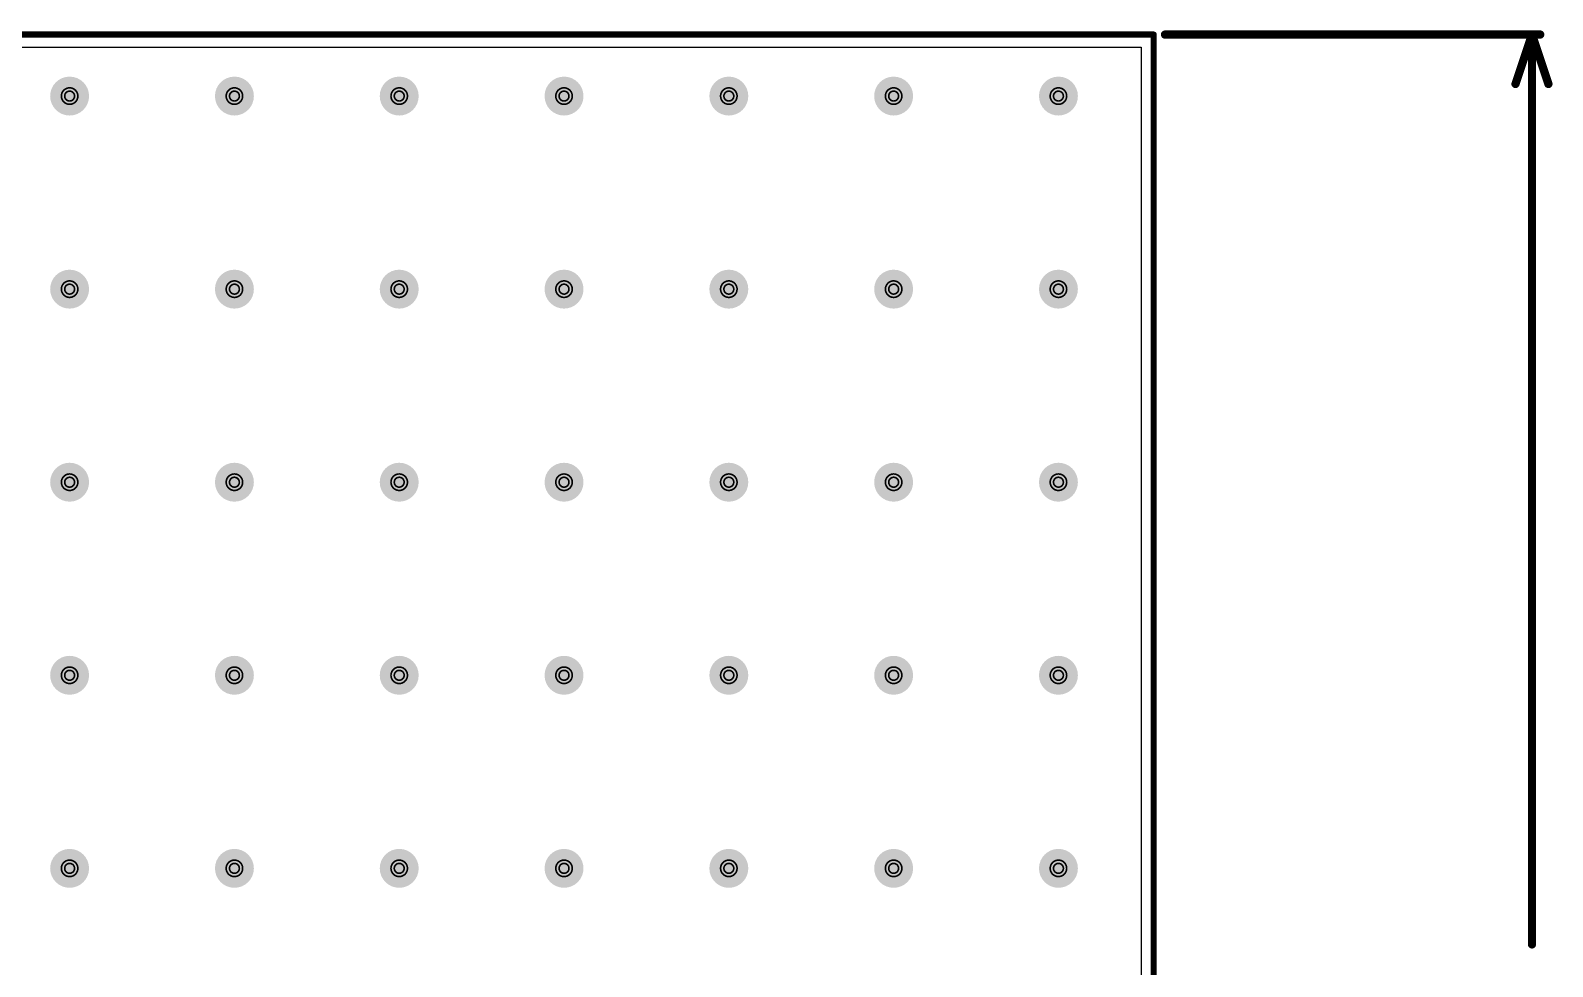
# Model space of a CAD drawing. Header units: inches. Extents: x 0 to 276, y 0 to 124.
# Drawn here: x 75.13 to 122.05, y 36.01 to 64.88 of the extents above; entities that cross this region are included whole.
import ezdxf

# ---------------------------------------------------------------- set-up
doc = ezdxf.new("R2010")
doc.units = ezdxf.units.IN
for name, color, linetype in [('Board Outline', 216, 'Continuous'), ('Bottom Layer', 5, 'Continuous'), ('Dimension', 6, 'Continuous'), ('Drill Drawing', 1, 'Continuous'), ('Top Layer', 1, 'Continuous'), ('Via Holes', 16, 'Continuous')]:
    doc.layers.add(name, color=color, linetype=linetype)

msp = doc.modelspace()

# ---------------------------------------------------------------- hatches: boundary and pattern name
at = {"layer": 'Bottom Layer'}
h = msp.add_hatch(color=5, dxfattribs=at)
edge = h.paths.add_edge_path()
edge.add_arc((76.336, 62.853), 0.6, 0, 360)
h = msp.add_hatch(color=5, dxfattribs=at)
edge = h.paths.add_edge_path()
edge.add_arc((81.416, 62.853), 0.6, 0, 360)
h = msp.add_hatch(color=5, dxfattribs=at)
edge = h.paths.add_edge_path()
edge.add_arc((86.496, 62.853), 0.6, 0, 360)
h = msp.add_hatch(color=5, dxfattribs=at)
edge = h.paths.add_edge_path()
edge.add_arc((91.576, 62.853), 0.6, 0, 360)
h = msp.add_hatch(color=5, dxfattribs=at)
edge = h.paths.add_edge_path()
edge.add_arc((96.656, 62.853), 0.6, 0, 360)
h = msp.add_hatch(color=5, dxfattribs=at)
edge = h.paths.add_edge_path()
edge.add_arc((101.736, 62.853), 0.6, 0, 360)
h = msp.add_hatch(color=5, dxfattribs=at)
edge = h.paths.add_edge_path()
edge.add_arc((106.816, 62.853), 0.6, 0, 360)
h = msp.add_hatch(color=5, dxfattribs=at)
edge = h.paths.add_edge_path()
edge.add_arc((76.336, 56.9), 0.6, 0, 360)
h = msp.add_hatch(color=5, dxfattribs=at)
edge = h.paths.add_edge_path()
edge.add_arc((81.416, 56.9), 0.6, 0, 360)
h = msp.add_hatch(color=5, dxfattribs=at)
edge = h.paths.add_edge_path()
edge.add_arc((86.496, 56.9), 0.6, 0, 360)
h = msp.add_hatch(color=5, dxfattribs=at)
edge = h.paths.add_edge_path()
edge.add_arc((91.576, 56.9), 0.6, 0, 360)
h = msp.add_hatch(color=5, dxfattribs=at)
edge = h.paths.add_edge_path()
edge.add_arc((96.656, 56.9), 0.6, 0, 360)
h = msp.add_hatch(color=5, dxfattribs=at)
edge = h.paths.add_edge_path()
edge.add_arc((101.736, 56.9), 0.6, 0, 360)
h = msp.add_hatch(color=5, dxfattribs=at)
edge = h.paths.add_edge_path()
edge.add_arc((106.816, 56.9), 0.6, 0, 360)
h = msp.add_hatch(color=5, dxfattribs=at)
edge = h.paths.add_edge_path()
edge.add_arc((76.336, 50.947), 0.6, 0, 360)
h = msp.add_hatch(color=5, dxfattribs=at)
edge = h.paths.add_edge_path()
edge.add_arc((81.416, 50.947), 0.6, 0, 360)
h = msp.add_hatch(color=5, dxfattribs=at)
edge = h.paths.add_edge_path()
edge.add_arc((86.496, 50.947), 0.6, 0, 360)
h = msp.add_hatch(color=5, dxfattribs=at)
edge = h.paths.add_edge_path()
edge.add_arc((91.576, 50.947), 0.6, 0, 360)
h = msp.add_hatch(color=5, dxfattribs=at)
edge = h.paths.add_edge_path()
edge.add_arc((96.656, 50.947), 0.6, 0, 360)
h = msp.add_hatch(color=5, dxfattribs=at)
edge = h.paths.add_edge_path()
edge.add_arc((101.736, 50.947), 0.6, 0, 360)
h = msp.add_hatch(color=5, dxfattribs=at)
edge = h.paths.add_edge_path()
edge.add_arc((106.816, 50.947), 0.6, 0, 360)
h = msp.add_hatch(color=5, dxfattribs=at)
edge = h.paths.add_edge_path()
edge.add_arc((76.336, 44.994), 0.6, 0, 360)
h = msp.add_hatch(color=5, dxfattribs=at)
edge = h.paths.add_edge_path()
edge.add_arc((81.416, 44.994), 0.6, 0, 360)
h = msp.add_hatch(color=5, dxfattribs=at)
edge = h.paths.add_edge_path()
edge.add_arc((86.496, 44.994), 0.6, 0, 360)
h = msp.add_hatch(color=5, dxfattribs=at)
edge = h.paths.add_edge_path()
edge.add_arc((91.576, 44.994), 0.6, 0, 360)
h = msp.add_hatch(color=5, dxfattribs=at)
edge = h.paths.add_edge_path()
edge.add_arc((96.656, 44.994), 0.6, 0, 360)
h = msp.add_hatch(color=5, dxfattribs=at)
edge = h.paths.add_edge_path()
edge.add_arc((101.736, 44.994), 0.6, 0, 360)
h = msp.add_hatch(color=5, dxfattribs=at)
edge = h.paths.add_edge_path()
edge.add_arc((106.816, 44.994), 0.6, 0, 360)
h = msp.add_hatch(color=5, dxfattribs=at)
edge = h.paths.add_edge_path()
edge.add_arc((76.336, 39.041), 0.6, 0, 360)
h = msp.add_hatch(color=5, dxfattribs=at)
edge = h.paths.add_edge_path()
edge.add_arc((81.416, 39.041), 0.6, 0, 360)
h = msp.add_hatch(color=5, dxfattribs=at)
edge = h.paths.add_edge_path()
edge.add_arc((86.496, 39.041), 0.6, 0, 360)
h = msp.add_hatch(color=5, dxfattribs=at)
edge = h.paths.add_edge_path()
edge.add_arc((91.576, 39.041), 0.6, 0, 360)
h = msp.add_hatch(color=5, dxfattribs=at)
edge = h.paths.add_edge_path()
edge.add_arc((96.656, 39.041), 0.6, 0, 360)
h = msp.add_hatch(color=5, dxfattribs=at)
edge = h.paths.add_edge_path()
edge.add_arc((101.736, 39.041), 0.6, 0, 360)
h = msp.add_hatch(color=5, dxfattribs=at)
edge = h.paths.add_edge_path()
edge.add_arc((106.816, 39.041), 0.6, 0, 360)
at = {"layer": 'Top Layer'}
h = msp.add_hatch(color=1, dxfattribs=at)
edge = h.paths.add_edge_path()
edge.add_arc((76.336, 62.853), 0.6, 0, 360)
h = msp.add_hatch(color=1, dxfattribs=at)
edge = h.paths.add_edge_path()
edge.add_arc((81.416, 62.853), 0.6, 0, 360)
h = msp.add_hatch(color=1, dxfattribs=at)
edge = h.paths.add_edge_path()
edge.add_arc((86.496, 62.853), 0.6, 0, 360)
h = msp.add_hatch(color=1, dxfattribs=at)
edge = h.paths.add_edge_path()
edge.add_arc((91.576, 62.853), 0.6, 0, 360)
h = msp.add_hatch(color=1, dxfattribs=at)
edge = h.paths.add_edge_path()
edge.add_arc((96.656, 62.853), 0.6, 0, 360)
h = msp.add_hatch(color=1, dxfattribs=at)
edge = h.paths.add_edge_path()
edge.add_arc((101.736, 62.853), 0.6, 0, 360)
h = msp.add_hatch(color=1, dxfattribs=at)
edge = h.paths.add_edge_path()
edge.add_arc((106.816, 62.853), 0.6, 0, 360)
h = msp.add_hatch(color=1, dxfattribs=at)
edge = h.paths.add_edge_path()
edge.add_arc((76.336, 56.9), 0.6, 0, 360)
h = msp.add_hatch(color=1, dxfattribs=at)
edge = h.paths.add_edge_path()
edge.add_arc((81.416, 56.9), 0.6, 0, 360)
h = msp.add_hatch(color=1, dxfattribs=at)
edge = h.paths.add_edge_path()
edge.add_arc((86.496, 56.9), 0.6, 0, 360)
h = msp.add_hatch(color=1, dxfattribs=at)
edge = h.paths.add_edge_path()
edge.add_arc((91.576, 56.9), 0.6, 0, 360)
h = msp.add_hatch(color=1, dxfattribs=at)
edge = h.paths.add_edge_path()
edge.add_arc((96.656, 56.9), 0.6, 0, 360)
h = msp.add_hatch(color=1, dxfattribs=at)
edge = h.paths.add_edge_path()
edge.add_arc((101.736, 56.9), 0.6, 0, 360)
h = msp.add_hatch(color=1, dxfattribs=at)
edge = h.paths.add_edge_path()
edge.add_arc((106.816, 56.9), 0.6, 0, 360)
h = msp.add_hatch(color=1, dxfattribs=at)
edge = h.paths.add_edge_path()
edge.add_arc((76.336, 50.947), 0.6, 0, 360)
h = msp.add_hatch(color=1, dxfattribs=at)
edge = h.paths.add_edge_path()
edge.add_arc((81.416, 50.947), 0.6, 0, 360)
h = msp.add_hatch(color=1, dxfattribs=at)
edge = h.paths.add_edge_path()
edge.add_arc((86.496, 50.947), 0.6, 0, 360)
h = msp.add_hatch(color=1, dxfattribs=at)
edge = h.paths.add_edge_path()
edge.add_arc((91.576, 50.947), 0.6, 0, 360)
h = msp.add_hatch(color=1, dxfattribs=at)
edge = h.paths.add_edge_path()
edge.add_arc((96.656, 50.947), 0.6, 0, 360)
h = msp.add_hatch(color=1, dxfattribs=at)
edge = h.paths.add_edge_path()
edge.add_arc((101.736, 50.947), 0.6, 0, 360)
h = msp.add_hatch(color=1, dxfattribs=at)
edge = h.paths.add_edge_path()
edge.add_arc((106.816, 50.947), 0.6, 0, 360)
h = msp.add_hatch(color=1, dxfattribs=at)
edge = h.paths.add_edge_path()
edge.add_arc((76.336, 44.994), 0.6, 0, 360)
h = msp.add_hatch(color=1, dxfattribs=at)
edge = h.paths.add_edge_path()
edge.add_arc((81.416, 44.994), 0.6, 0, 360)
h = msp.add_hatch(color=1, dxfattribs=at)
edge = h.paths.add_edge_path()
edge.add_arc((86.496, 44.994), 0.6, 0, 360)
h = msp.add_hatch(color=1, dxfattribs=at)
edge = h.paths.add_edge_path()
edge.add_arc((91.576, 44.994), 0.6, 0, 360)
h = msp.add_hatch(color=1, dxfattribs=at)
edge = h.paths.add_edge_path()
edge.add_arc((96.656, 44.994), 0.6, 0, 360)
h = msp.add_hatch(color=1, dxfattribs=at)
edge = h.paths.add_edge_path()
edge.add_arc((101.736, 44.994), 0.6, 0, 360)
h = msp.add_hatch(color=1, dxfattribs=at)
edge = h.paths.add_edge_path()
edge.add_arc((106.816, 44.994), 0.6, 0, 360)
h = msp.add_hatch(color=1, dxfattribs=at)
edge = h.paths.add_edge_path()
edge.add_arc((76.336, 39.041), 0.6, 0, 360)
h = msp.add_hatch(color=1, dxfattribs=at)
edge = h.paths.add_edge_path()
edge.add_arc((81.416, 39.041), 0.6, 0, 360)
h = msp.add_hatch(color=1, dxfattribs=at)
edge = h.paths.add_edge_path()
edge.add_arc((86.496, 39.041), 0.6, 0, 360)
h = msp.add_hatch(color=1, dxfattribs=at)
edge = h.paths.add_edge_path()
edge.add_arc((91.576, 39.041), 0.6, 0, 360)
h = msp.add_hatch(color=1, dxfattribs=at)
edge = h.paths.add_edge_path()
edge.add_arc((96.656, 39.041), 0.6, 0, 360)
h = msp.add_hatch(color=1, dxfattribs=at)
edge = h.paths.add_edge_path()
edge.add_arc((101.736, 39.041), 0.6, 0, 360)
h = msp.add_hatch(color=1, dxfattribs=at)
edge = h.paths.add_edge_path()
edge.add_arc((106.816, 39.041), 0.6, 0, 360)
at = {"layer": 'Via Holes'}
h = msp.add_hatch(color=7, dxfattribs=at)
edge = h.paths.add_edge_path()
edge.add_arc((76.336, 62.853), 0.3, 0, 360)
h = msp.add_hatch(color=7, dxfattribs=at)
edge = h.paths.add_edge_path()
edge.add_arc((81.416, 62.853), 0.3, 0, 360)
h = msp.add_hatch(color=7, dxfattribs=at)
edge = h.paths.add_edge_path()
edge.add_arc((86.496, 62.853), 0.3, 0, 360)
h = msp.add_hatch(color=7, dxfattribs=at)
edge = h.paths.add_edge_path()
edge.add_arc((91.576, 62.853), 0.3, 0, 360)
h = msp.add_hatch(color=7, dxfattribs=at)
edge = h.paths.add_edge_path()
edge.add_arc((96.656, 62.853), 0.3, 0, 360)
h = msp.add_hatch(color=7, dxfattribs=at)
edge = h.paths.add_edge_path()
edge.add_arc((101.736, 62.853), 0.3, 0, 360)
h = msp.add_hatch(color=7, dxfattribs=at)
edge = h.paths.add_edge_path()
edge.add_arc((106.816, 62.853), 0.3, 0, 360)
h = msp.add_hatch(color=7, dxfattribs=at)
edge = h.paths.add_edge_path()
edge.add_arc((76.336, 56.9), 0.3, 0, 360)
h = msp.add_hatch(color=7, dxfattribs=at)
edge = h.paths.add_edge_path()
edge.add_arc((81.416, 56.9), 0.3, 0, 360)
h = msp.add_hatch(color=7, dxfattribs=at)
edge = h.paths.add_edge_path()
edge.add_arc((86.496, 56.9), 0.3, 0, 360)
h = msp.add_hatch(color=7, dxfattribs=at)
edge = h.paths.add_edge_path()
edge.add_arc((91.576, 56.9), 0.3, 0, 360)
h = msp.add_hatch(color=7, dxfattribs=at)
edge = h.paths.add_edge_path()
edge.add_arc((96.656, 56.9), 0.3, 0, 360)
h = msp.add_hatch(color=7, dxfattribs=at)
edge = h.paths.add_edge_path()
edge.add_arc((101.736, 56.9), 0.3, 0, 360)
h = msp.add_hatch(color=7, dxfattribs=at)
edge = h.paths.add_edge_path()
edge.add_arc((106.816, 56.9), 0.3, 0, 360)
h = msp.add_hatch(color=7, dxfattribs=at)
edge = h.paths.add_edge_path()
edge.add_arc((76.336, 50.947), 0.3, 0, 360)
h = msp.add_hatch(color=7, dxfattribs=at)
edge = h.paths.add_edge_path()
edge.add_arc((81.416, 50.947), 0.3, 0, 360)
h = msp.add_hatch(color=7, dxfattribs=at)
edge = h.paths.add_edge_path()
edge.add_arc((86.496, 50.947), 0.3, 0, 360)
h = msp.add_hatch(color=7, dxfattribs=at)
edge = h.paths.add_edge_path()
edge.add_arc((91.576, 50.947), 0.3, 0, 360)
h = msp.add_hatch(color=7, dxfattribs=at)
edge = h.paths.add_edge_path()
edge.add_arc((96.656, 50.947), 0.3, 0, 360)
h = msp.add_hatch(color=7, dxfattribs=at)
edge = h.paths.add_edge_path()
edge.add_arc((101.736, 50.947), 0.3, 0, 360)
h = msp.add_hatch(color=7, dxfattribs=at)
edge = h.paths.add_edge_path()
edge.add_arc((106.816, 50.947), 0.3, 0, 360)
h = msp.add_hatch(color=7, dxfattribs=at)
edge = h.paths.add_edge_path()
edge.add_arc((76.336, 44.994), 0.3, 0, 360)
h = msp.add_hatch(color=7, dxfattribs=at)
edge = h.paths.add_edge_path()
edge.add_arc((81.416, 44.994), 0.3, 0, 360)
h = msp.add_hatch(color=7, dxfattribs=at)
edge = h.paths.add_edge_path()
edge.add_arc((86.496, 44.994), 0.3, 0, 360)
h = msp.add_hatch(color=7, dxfattribs=at)
edge = h.paths.add_edge_path()
edge.add_arc((91.576, 44.994), 0.3, 0, 360)
h = msp.add_hatch(color=7, dxfattribs=at)
edge = h.paths.add_edge_path()
edge.add_arc((96.656, 44.994), 0.3, 0, 360)
h = msp.add_hatch(color=7, dxfattribs=at)
edge = h.paths.add_edge_path()
edge.add_arc((101.736, 44.994), 0.3, 0, 360)
h = msp.add_hatch(color=7, dxfattribs=at)
edge = h.paths.add_edge_path()
edge.add_arc((106.816, 44.994), 0.3, 0, 360)
h = msp.add_hatch(color=7, dxfattribs=at)
edge = h.paths.add_edge_path()
edge.add_arc((76.336, 39.041), 0.3, 0, 360)
h = msp.add_hatch(color=7, dxfattribs=at)
edge = h.paths.add_edge_path()
edge.add_arc((81.416, 39.041), 0.3, 0, 360)
h = msp.add_hatch(color=7, dxfattribs=at)
edge = h.paths.add_edge_path()
edge.add_arc((86.496, 39.041), 0.3, 0, 360)
h = msp.add_hatch(color=7, dxfattribs=at)
edge = h.paths.add_edge_path()
edge.add_arc((91.576, 39.041), 0.3, 0, 360)
h = msp.add_hatch(color=7, dxfattribs=at)
edge = h.paths.add_edge_path()
edge.add_arc((96.656, 39.041), 0.3, 0, 360)
h = msp.add_hatch(color=7, dxfattribs=at)
edge = h.paths.add_edge_path()
edge.add_arc((101.736, 39.041), 0.3, 0, 360)
h = msp.add_hatch(color=7, dxfattribs=at)
edge = h.paths.add_edge_path()
edge.add_arc((106.816, 39.041), 0.3, 0, 360)

# ---------------------------------------------------------------- linework, layer by layer
at = {"layer": 'Board Outline'}
for points in [[(0.25, 64.75, 0.191, 0.191, 0), (109.75, 64.75, 0.191, 0.191, 0)], [(109.75, 0.25, 0.191, 0.191, 0), (109.75, 64.75, 0.191, 0.191, 0)]]:
    msp.add_lwpolyline(points, format="xyseb", dxfattribs=at)
msp.add_lwpolyline([(109.702, 64.75, 0.0952, 0.0952, 1), (109.798, 64.75, 0.0952, 0.0952, 1)], format="xyseb", close=True, dxfattribs=at)
msp.add_lwpolyline([(109.702, 64.75, 0.0952, 0.0952, 1), (109.798, 64.75, 0.0952, 0.0952, 1)], format="xyseb", close=True, dxfattribs=at)
at = {"layer": 'Bottom Layer'}
for p, q in [((65.488, 64.362), (109.362, 64.362)), ((109.362, 64.362), (109.362, 11.994))]:
    msp.add_line(p, q, dxfattribs=at)
at = {"layer": 'Dimension'}
for points in [[(110.099, 64.75, 0.254, 0.254, 0), (121.666, 64.75, 0.254, 0.254, 0)], [(120.904, 63.226, 0.254, 0.254, 0), (121.412, 64.75, 0.254, 0.254, 0)], [(121.412, 64.75, 0.254, 0.254, 0), (121.92, 63.226, 0.254, 0.254, 0)], [(121.412, 36.694, 0.254, 0.254, 0), (121.412, 64.75, 0.254, 0.254, 0)]]:
    msp.add_lwpolyline(points, format="xyseb", dxfattribs=at)
for points in [[(110.036, 64.75, 0.127, 0.127, 1), (110.163, 64.75, 0.127, 0.127, 1)], [(121.349, 64.75, 0.127, 0.127, 1), (121.475, 64.75, 0.127, 0.127, 1)], [(121.349, 64.75, 0.127, 0.127, 1), (121.475, 64.75, 0.127, 0.127, 1)], [(121.349, 64.75, 0.127, 0.127, 1), (121.475, 64.75, 0.127, 0.127, 1)], [(121.603, 64.75, 0.127, 0.127, 1), (121.73, 64.75, 0.127, 0.127, 1)], [(120.841, 63.226, 0.127, 0.127, 1), (120.968, 63.226, 0.127, 0.127, 1)], [(121.856, 63.226, 0.127, 0.127, 1), (121.984, 63.226, 0.127, 0.127, 1)], [(121.349, 36.694, 0.127, 0.127, 1), (121.475, 36.694, 0.127, 0.127, 1)]]:
    msp.add_lwpolyline(points, format="xyseb", close=True, dxfattribs=at)
at = {"layer": 'Drill Drawing'}
for points in [[(76.59, 62.853, 0.0508, 0.0508, 1), (76.082, 62.853, 0.0508, 0.0508, 1)], [(76.069, 62.853, 0.0254, 0.0254, 1), (76.095, 62.853, 0.0254, 0.0254, 1)], [(76.488, 62.853, 0.0508, 0.0508, 1), (76.184, 62.853, 0.0508, 0.0508, 1)], [(76.171, 62.853, 0.0254, 0.0254, 1), (76.196, 62.853, 0.0254, 0.0254, 1)], [(76.476, 62.853, 0.0254, 0.0254, 1), (76.501, 62.853, 0.0254, 0.0254, 1)], [(76.577, 62.853, 0.0254, 0.0254, 1), (76.603, 62.853, 0.0254, 0.0254, 1)], [(81.67, 62.853, 0.0508, 0.0508, 1), (81.162, 62.853, 0.0508, 0.0508, 1)], [(81.149, 62.853, 0.0254, 0.0254, 1), (81.175, 62.853, 0.0254, 0.0254, 1)], [(81.568, 62.853, 0.0508, 0.0508, 1), (81.264, 62.853, 0.0508, 0.0508, 1)], [(81.251, 62.853, 0.0254, 0.0254, 1), (81.276, 62.853, 0.0254, 0.0254, 1)], [(81.556, 62.853, 0.0254, 0.0254, 1), (81.581, 62.853, 0.0254, 0.0254, 1)], [(81.657, 62.853, 0.0254, 0.0254, 1), (81.683, 62.853, 0.0254, 0.0254, 1)], [(86.75, 62.853, 0.0508, 0.0508, 1), (86.242, 62.853, 0.0508, 0.0508, 1)], [(86.229, 62.853, 0.0254, 0.0254, 1), (86.255, 62.853, 0.0254, 0.0254, 1)], [(86.648, 62.853, 0.0508, 0.0508, 1), (86.344, 62.853, 0.0508, 0.0508, 1)], [(86.331, 62.853, 0.0254, 0.0254, 1), (86.356, 62.853, 0.0254, 0.0254, 1)], [(86.636, 62.853, 0.0254, 0.0254, 1), (86.661, 62.853, 0.0254, 0.0254, 1)], [(86.737, 62.853, 0.0254, 0.0254, 1), (86.763, 62.853, 0.0254, 0.0254, 1)], [(91.83, 62.853, 0.0508, 0.0508, 1), (91.322, 62.853, 0.0508, 0.0508, 1)], [(91.309, 62.853, 0.0254, 0.0254, 1), (91.335, 62.853, 0.0254, 0.0254, 1)], [(91.728, 62.853, 0.0508, 0.0508, 1), (91.424, 62.853, 0.0508, 0.0508, 1)], [(91.411, 62.853, 0.0254, 0.0254, 1), (91.436, 62.853, 0.0254, 0.0254, 1)], [(91.716, 62.853, 0.0254, 0.0254, 1), (91.741, 62.853, 0.0254, 0.0254, 1)], [(91.817, 62.853, 0.0254, 0.0254, 1), (91.843, 62.853, 0.0254, 0.0254, 1)], [(96.91, 62.853, 0.0508, 0.0508, 1), (96.402, 62.853, 0.0508, 0.0508, 1)], [(96.389, 62.853, 0.0254, 0.0254, 1), (96.415, 62.853, 0.0254, 0.0254, 1)], [(96.808, 62.853, 0.0508, 0.0508, 1), (96.504, 62.853, 0.0508, 0.0508, 1)], [(96.491, 62.853, 0.0254, 0.0254, 1), (96.516, 62.853, 0.0254, 0.0254, 1)], [(96.796, 62.853, 0.0254, 0.0254, 1), (96.821, 62.853, 0.0254, 0.0254, 1)], [(96.897, 62.853, 0.0254, 0.0254, 1), (96.923, 62.853, 0.0254, 0.0254, 1)], [(101.99, 62.853, 0.0508, 0.0508, 1), (101.482, 62.853, 0.0508, 0.0508, 1)], [(101.469, 62.853, 0.0254, 0.0254, 1), (101.495, 62.853, 0.0254, 0.0254, 1)], [(101.888, 62.853, 0.0508, 0.0508, 1), (101.584, 62.853, 0.0508, 0.0508, 1)], [(101.571, 62.853, 0.0254, 0.0254, 1), (101.596, 62.853, 0.0254, 0.0254, 1)], [(101.876, 62.853, 0.0254, 0.0254, 1), (101.901, 62.853, 0.0254, 0.0254, 1)], [(101.977, 62.853, 0.0254, 0.0254, 1), (102.003, 62.853, 0.0254, 0.0254, 1)], [(107.07, 62.853, 0.0508, 0.0508, 1), (106.562, 62.853, 0.0508, 0.0508, 1)], [(106.549, 62.853, 0.0254, 0.0254, 1), (106.575, 62.853, 0.0254, 0.0254, 1)], [(106.968, 62.853, 0.0508, 0.0508, 1), (106.664, 62.853, 0.0508, 0.0508, 1)], [(106.651, 62.853, 0.0254, 0.0254, 1), (106.676, 62.853, 0.0254, 0.0254, 1)], [(106.956, 62.853, 0.0254, 0.0254, 1), (106.981, 62.853, 0.0254, 0.0254, 1)], [(107.057, 62.853, 0.0254, 0.0254, 1), (107.083, 62.853, 0.0254, 0.0254, 1)], [(76.59, 56.9, 0.0508, 0.0508, 1), (76.082, 56.9, 0.0508, 0.0508, 1)], [(76.069, 56.9, 0.0254, 0.0254, 1), (76.095, 56.9, 0.0254, 0.0254, 1)], [(76.488, 56.9, 0.0508, 0.0508, 1), (76.184, 56.9, 0.0508, 0.0508, 1)], [(76.171, 56.9, 0.0254, 0.0254, 1), (76.196, 56.9, 0.0254, 0.0254, 1)], [(76.476, 56.9, 0.0254, 0.0254, 1), (76.501, 56.9, 0.0254, 0.0254, 1)], [(76.577, 56.9, 0.0254, 0.0254, 1), (76.603, 56.9, 0.0254, 0.0254, 1)], [(81.67, 56.9, 0.0508, 0.0508, 1), (81.162, 56.9, 0.0508, 0.0508, 1)], [(81.149, 56.9, 0.0254, 0.0254, 1), (81.175, 56.9, 0.0254, 0.0254, 1)], [(81.568, 56.9, 0.0508, 0.0508, 1), (81.264, 56.9, 0.0508, 0.0508, 1)], [(81.251, 56.9, 0.0254, 0.0254, 1), (81.276, 56.9, 0.0254, 0.0254, 1)], [(81.556, 56.9, 0.0254, 0.0254, 1), (81.581, 56.9, 0.0254, 0.0254, 1)], [(81.657, 56.9, 0.0254, 0.0254, 1), (81.683, 56.9, 0.0254, 0.0254, 1)], [(86.75, 56.9, 0.0508, 0.0508, 1), (86.242, 56.9, 0.0508, 0.0508, 1)], [(86.229, 56.9, 0.0254, 0.0254, 1), (86.255, 56.9, 0.0254, 0.0254, 1)], [(86.648, 56.9, 0.0508, 0.0508, 1), (86.344, 56.9, 0.0508, 0.0508, 1)], [(86.331, 56.9, 0.0254, 0.0254, 1), (86.356, 56.9, 0.0254, 0.0254, 1)], [(86.636, 56.9, 0.0254, 0.0254, 1), (86.661, 56.9, 0.0254, 0.0254, 1)], [(86.737, 56.9, 0.0254, 0.0254, 1), (86.763, 56.9, 0.0254, 0.0254, 1)], [(91.83, 56.9, 0.0508, 0.0508, 1), (91.322, 56.9, 0.0508, 0.0508, 1)], [(91.309, 56.9, 0.0254, 0.0254, 1), (91.335, 56.9, 0.0254, 0.0254, 1)], [(91.728, 56.9, 0.0508, 0.0508, 1), (91.424, 56.9, 0.0508, 0.0508, 1)], [(91.411, 56.9, 0.0254, 0.0254, 1), (91.436, 56.9, 0.0254, 0.0254, 1)], [(91.716, 56.9, 0.0254, 0.0254, 1), (91.741, 56.9, 0.0254, 0.0254, 1)], [(91.817, 56.9, 0.0254, 0.0254, 1), (91.843, 56.9, 0.0254, 0.0254, 1)], [(96.91, 56.9, 0.0508, 0.0508, 1), (96.402, 56.9, 0.0508, 0.0508, 1)], [(96.389, 56.9, 0.0254, 0.0254, 1), (96.415, 56.9, 0.0254, 0.0254, 1)], [(96.808, 56.9, 0.0508, 0.0508, 1), (96.504, 56.9, 0.0508, 0.0508, 1)], [(96.491, 56.9, 0.0254, 0.0254, 1), (96.516, 56.9, 0.0254, 0.0254, 1)], [(96.796, 56.9, 0.0254, 0.0254, 1), (96.821, 56.9, 0.0254, 0.0254, 1)], [(96.897, 56.9, 0.0254, 0.0254, 1), (96.923, 56.9, 0.0254, 0.0254, 1)], [(101.99, 56.9, 0.0508, 0.0508, 1), (101.482, 56.9, 0.0508, 0.0508, 1)], [(101.469, 56.9, 0.0254, 0.0254, 1), (101.495, 56.9, 0.0254, 0.0254, 1)], [(101.888, 56.9, 0.0508, 0.0508, 1), (101.584, 56.9, 0.0508, 0.0508, 1)], [(101.571, 56.9, 0.0254, 0.0254, 1), (101.596, 56.9, 0.0254, 0.0254, 1)], [(101.876, 56.9, 0.0254, 0.0254, 1), (101.901, 56.9, 0.0254, 0.0254, 1)], [(101.977, 56.9, 0.0254, 0.0254, 1), (102.003, 56.9, 0.0254, 0.0254, 1)], [(107.07, 56.9, 0.0508, 0.0508, 1), (106.562, 56.9, 0.0508, 0.0508, 1)], [(106.549, 56.9, 0.0254, 0.0254, 1), (106.575, 56.9, 0.0254, 0.0254, 1)], [(106.968, 56.9, 0.0508, 0.0508, 1), (106.664, 56.9, 0.0508, 0.0508, 1)], [(106.651, 56.9, 0.0254, 0.0254, 1), (106.676, 56.9, 0.0254, 0.0254, 1)], [(106.956, 56.9, 0.0254, 0.0254, 1), (106.981, 56.9, 0.0254, 0.0254, 1)], [(107.057, 56.9, 0.0254, 0.0254, 1), (107.083, 56.9, 0.0254, 0.0254, 1)], [(76.59, 50.947, 0.0508, 0.0508, 1), (76.082, 50.947, 0.0508, 0.0508, 1)], [(81.67, 50.947, 0.0508, 0.0508, 1), (81.162, 50.947, 0.0508, 0.0508, 1)], [(86.75, 50.947, 0.0508, 0.0508, 1), (86.242, 50.947, 0.0508, 0.0508, 1)], [(91.83, 50.947, 0.0508, 0.0508, 1), (91.322, 50.947, 0.0508, 0.0508, 1)], [(96.91, 50.947, 0.0508, 0.0508, 1), (96.402, 50.947, 0.0508, 0.0508, 1)], [(101.99, 50.947, 0.0508, 0.0508, 1), (101.482, 50.947, 0.0508, 0.0508, 1)], [(107.07, 50.947, 0.0508, 0.0508, 1), (106.562, 50.947, 0.0508, 0.0508, 1)], [(76.069, 50.947, 0.0254, 0.0254, 1), (76.095, 50.947, 0.0254, 0.0254, 1)], [(76.488, 50.947, 0.0508, 0.0508, 1), (76.184, 50.947, 0.0508, 0.0508, 1)], [(76.171, 50.947, 0.0254, 0.0254, 1), (76.196, 50.947, 0.0254, 0.0254, 1)], [(76.476, 50.947, 0.0254, 0.0254, 1), (76.501, 50.947, 0.0254, 0.0254, 1)], [(76.577, 50.947, 0.0254, 0.0254, 1), (76.603, 50.947, 0.0254, 0.0254, 1)], [(81.149, 50.947, 0.0254, 0.0254, 1), (81.175, 50.947, 0.0254, 0.0254, 1)], [(81.568, 50.947, 0.0508, 0.0508, 1), (81.264, 50.947, 0.0508, 0.0508, 1)], [(81.251, 50.947, 0.0254, 0.0254, 1), (81.276, 50.947, 0.0254, 0.0254, 1)], [(81.556, 50.947, 0.0254, 0.0254, 1), (81.581, 50.947, 0.0254, 0.0254, 1)], [(81.657, 50.947, 0.0254, 0.0254, 1), (81.683, 50.947, 0.0254, 0.0254, 1)], [(86.229, 50.947, 0.0254, 0.0254, 1), (86.255, 50.947, 0.0254, 0.0254, 1)], [(86.648, 50.947, 0.0508, 0.0508, 1), (86.344, 50.947, 0.0508, 0.0508, 1)], [(86.331, 50.947, 0.0254, 0.0254, 1), (86.356, 50.947, 0.0254, 0.0254, 1)], [(86.636, 50.947, 0.0254, 0.0254, 1), (86.661, 50.947, 0.0254, 0.0254, 1)], [(86.737, 50.947, 0.0254, 0.0254, 1), (86.763, 50.947, 0.0254, 0.0254, 1)], [(91.309, 50.947, 0.0254, 0.0254, 1), (91.335, 50.947, 0.0254, 0.0254, 1)], [(91.728, 50.947, 0.0508, 0.0508, 1), (91.424, 50.947, 0.0508, 0.0508, 1)], [(91.411, 50.947, 0.0254, 0.0254, 1), (91.436, 50.947, 0.0254, 0.0254, 1)], [(91.716, 50.947, 0.0254, 0.0254, 1), (91.741, 50.947, 0.0254, 0.0254, 1)], [(91.817, 50.947, 0.0254, 0.0254, 1), (91.843, 50.947, 0.0254, 0.0254, 1)], [(96.389, 50.947, 0.0254, 0.0254, 1), (96.415, 50.947, 0.0254, 0.0254, 1)], [(96.808, 50.947, 0.0508, 0.0508, 1), (96.504, 50.947, 0.0508, 0.0508, 1)], [(96.491, 50.947, 0.0254, 0.0254, 1), (96.516, 50.947, 0.0254, 0.0254, 1)], [(96.796, 50.947, 0.0254, 0.0254, 1), (96.821, 50.947, 0.0254, 0.0254, 1)], [(96.897, 50.947, 0.0254, 0.0254, 1), (96.923, 50.947, 0.0254, 0.0254, 1)], [(101.469, 50.947, 0.0254, 0.0254, 1), (101.495, 50.947, 0.0254, 0.0254, 1)], [(101.888, 50.947, 0.0508, 0.0508, 1), (101.584, 50.947, 0.0508, 0.0508, 1)], [(101.571, 50.947, 0.0254, 0.0254, 1), (101.596, 50.947, 0.0254, 0.0254, 1)], [(101.876, 50.947, 0.0254, 0.0254, 1), (101.901, 50.947, 0.0254, 0.0254, 1)], [(101.977, 50.947, 0.0254, 0.0254, 1), (102.003, 50.947, 0.0254, 0.0254, 1)], [(106.549, 50.947, 0.0254, 0.0254, 1), (106.575, 50.947, 0.0254, 0.0254, 1)], [(106.968, 50.947, 0.0508, 0.0508, 1), (106.664, 50.947, 0.0508, 0.0508, 1)], [(106.651, 50.947, 0.0254, 0.0254, 1), (106.676, 50.947, 0.0254, 0.0254, 1)], [(106.956, 50.947, 0.0254, 0.0254, 1), (106.981, 50.947, 0.0254, 0.0254, 1)], [(107.057, 50.947, 0.0254, 0.0254, 1), (107.083, 50.947, 0.0254, 0.0254, 1)], [(76.59, 44.994, 0.0508, 0.0508, 1), (76.082, 44.994, 0.0508, 0.0508, 1)], [(76.488, 44.994, 0.0508, 0.0508, 1), (76.184, 44.994, 0.0508, 0.0508, 1)], [(81.67, 44.994, 0.0508, 0.0508, 1), (81.162, 44.994, 0.0508, 0.0508, 1)], [(81.568, 44.994, 0.0508, 0.0508, 1), (81.264, 44.994, 0.0508, 0.0508, 1)], [(86.75, 44.994, 0.0508, 0.0508, 1), (86.242, 44.994, 0.0508, 0.0508, 1)], [(86.648, 44.994, 0.0508, 0.0508, 1), (86.344, 44.994, 0.0508, 0.0508, 1)], [(91.83, 44.994, 0.0508, 0.0508, 1), (91.322, 44.994, 0.0508, 0.0508, 1)], [(91.728, 44.994, 0.0508, 0.0508, 1), (91.424, 44.994, 0.0508, 0.0508, 1)], [(96.91, 44.994, 0.0508, 0.0508, 1), (96.402, 44.994, 0.0508, 0.0508, 1)], [(96.808, 44.994, 0.0508, 0.0508, 1), (96.504, 44.994, 0.0508, 0.0508, 1)], [(101.99, 44.994, 0.0508, 0.0508, 1), (101.482, 44.994, 0.0508, 0.0508, 1)], [(101.888, 44.994, 0.0508, 0.0508, 1), (101.584, 44.994, 0.0508, 0.0508, 1)], [(107.07, 44.994, 0.0508, 0.0508, 1), (106.562, 44.994, 0.0508, 0.0508, 1)], [(106.968, 44.994, 0.0508, 0.0508, 1), (106.664, 44.994, 0.0508, 0.0508, 1)], [(76.069, 44.994, 0.0254, 0.0254, 1), (76.095, 44.994, 0.0254, 0.0254, 1)], [(76.171, 44.994, 0.0254, 0.0254, 1), (76.196, 44.994, 0.0254, 0.0254, 1)], [(76.476, 44.994, 0.0254, 0.0254, 1), (76.501, 44.994, 0.0254, 0.0254, 1)], [(76.577, 44.994, 0.0254, 0.0254, 1), (76.603, 44.994, 0.0254, 0.0254, 1)], [(81.149, 44.994, 0.0254, 0.0254, 1), (81.175, 44.994, 0.0254, 0.0254, 1)], [(81.251, 44.994, 0.0254, 0.0254, 1), (81.276, 44.994, 0.0254, 0.0254, 1)], [(81.556, 44.994, 0.0254, 0.0254, 1), (81.581, 44.994, 0.0254, 0.0254, 1)], [(81.657, 44.994, 0.0254, 0.0254, 1), (81.683, 44.994, 0.0254, 0.0254, 1)], [(86.229, 44.994, 0.0254, 0.0254, 1), (86.255, 44.994, 0.0254, 0.0254, 1)], [(86.331, 44.994, 0.0254, 0.0254, 1), (86.356, 44.994, 0.0254, 0.0254, 1)], [(86.636, 44.994, 0.0254, 0.0254, 1), (86.661, 44.994, 0.0254, 0.0254, 1)], [(86.737, 44.994, 0.0254, 0.0254, 1), (86.763, 44.994, 0.0254, 0.0254, 1)], [(91.309, 44.994, 0.0254, 0.0254, 1), (91.335, 44.994, 0.0254, 0.0254, 1)], [(91.411, 44.994, 0.0254, 0.0254, 1), (91.436, 44.994, 0.0254, 0.0254, 1)], [(91.716, 44.994, 0.0254, 0.0254, 1), (91.741, 44.994, 0.0254, 0.0254, 1)], [(91.817, 44.994, 0.0254, 0.0254, 1), (91.843, 44.994, 0.0254, 0.0254, 1)], [(96.389, 44.994, 0.0254, 0.0254, 1), (96.415, 44.994, 0.0254, 0.0254, 1)], [(96.491, 44.994, 0.0254, 0.0254, 1), (96.516, 44.994, 0.0254, 0.0254, 1)], [(96.796, 44.994, 0.0254, 0.0254, 1), (96.821, 44.994, 0.0254, 0.0254, 1)], [(96.897, 44.994, 0.0254, 0.0254, 1), (96.923, 44.994, 0.0254, 0.0254, 1)], [(101.469, 44.994, 0.0254, 0.0254, 1), (101.495, 44.994, 0.0254, 0.0254, 1)], [(101.571, 44.994, 0.0254, 0.0254, 1), (101.596, 44.994, 0.0254, 0.0254, 1)], [(101.876, 44.994, 0.0254, 0.0254, 1), (101.901, 44.994, 0.0254, 0.0254, 1)], [(101.977, 44.994, 0.0254, 0.0254, 1), (102.003, 44.994, 0.0254, 0.0254, 1)], [(106.549, 44.994, 0.0254, 0.0254, 1), (106.575, 44.994, 0.0254, 0.0254, 1)], [(106.651, 44.994, 0.0254, 0.0254, 1), (106.676, 44.994, 0.0254, 0.0254, 1)], [(106.956, 44.994, 0.0254, 0.0254, 1), (106.981, 44.994, 0.0254, 0.0254, 1)], [(107.057, 44.994, 0.0254, 0.0254, 1), (107.083, 44.994, 0.0254, 0.0254, 1)], [(76.59, 39.041, 0.0508, 0.0508, 1), (76.082, 39.041, 0.0508, 0.0508, 1)], [(76.069, 39.041, 0.0254, 0.0254, 1), (76.095, 39.041, 0.0254, 0.0254, 1)], [(76.488, 39.041, 0.0508, 0.0508, 1), (76.184, 39.041, 0.0508, 0.0508, 1)], [(76.171, 39.041, 0.0254, 0.0254, 1), (76.196, 39.041, 0.0254, 0.0254, 1)], [(76.476, 39.041, 0.0254, 0.0254, 1), (76.501, 39.041, 0.0254, 0.0254, 1)], [(76.577, 39.041, 0.0254, 0.0254, 1), (76.603, 39.041, 0.0254, 0.0254, 1)], [(81.67, 39.041, 0.0508, 0.0508, 1), (81.162, 39.041, 0.0508, 0.0508, 1)], [(81.149, 39.041, 0.0254, 0.0254, 1), (81.175, 39.041, 0.0254, 0.0254, 1)], [(81.568, 39.041, 0.0508, 0.0508, 1), (81.264, 39.041, 0.0508, 0.0508, 1)], [(81.251, 39.041, 0.0254, 0.0254, 1), (81.276, 39.041, 0.0254, 0.0254, 1)], [(81.556, 39.041, 0.0254, 0.0254, 1), (81.581, 39.041, 0.0254, 0.0254, 1)], [(81.657, 39.041, 0.0254, 0.0254, 1), (81.683, 39.041, 0.0254, 0.0254, 1)], [(86.75, 39.041, 0.0508, 0.0508, 1), (86.242, 39.041, 0.0508, 0.0508, 1)], [(86.229, 39.041, 0.0254, 0.0254, 1), (86.255, 39.041, 0.0254, 0.0254, 1)], [(86.648, 39.041, 0.0508, 0.0508, 1), (86.344, 39.041, 0.0508, 0.0508, 1)], [(86.331, 39.041, 0.0254, 0.0254, 1), (86.356, 39.041, 0.0254, 0.0254, 1)], [(86.636, 39.041, 0.0254, 0.0254, 1), (86.661, 39.041, 0.0254, 0.0254, 1)], [(86.737, 39.041, 0.0254, 0.0254, 1), (86.763, 39.041, 0.0254, 0.0254, 1)], [(91.83, 39.041, 0.0508, 0.0508, 1), (91.322, 39.041, 0.0508, 0.0508, 1)], [(91.309, 39.041, 0.0254, 0.0254, 1), (91.335, 39.041, 0.0254, 0.0254, 1)], [(91.728, 39.041, 0.0508, 0.0508, 1), (91.424, 39.041, 0.0508, 0.0508, 1)], [(91.411, 39.041, 0.0254, 0.0254, 1), (91.436, 39.041, 0.0254, 0.0254, 1)], [(91.716, 39.041, 0.0254, 0.0254, 1), (91.741, 39.041, 0.0254, 0.0254, 1)], [(91.817, 39.041, 0.0254, 0.0254, 1), (91.843, 39.041, 0.0254, 0.0254, 1)], [(96.91, 39.041, 0.0508, 0.0508, 1), (96.402, 39.041, 0.0508, 0.0508, 1)], [(96.389, 39.041, 0.0254, 0.0254, 1), (96.415, 39.041, 0.0254, 0.0254, 1)], [(96.808, 39.041, 0.0508, 0.0508, 1), (96.504, 39.041, 0.0508, 0.0508, 1)], [(96.491, 39.041, 0.0254, 0.0254, 1), (96.516, 39.041, 0.0254, 0.0254, 1)], [(96.796, 39.041, 0.0254, 0.0254, 1), (96.821, 39.041, 0.0254, 0.0254, 1)], [(96.897, 39.041, 0.0254, 0.0254, 1), (96.923, 39.041, 0.0254, 0.0254, 1)], [(101.99, 39.041, 0.0508, 0.0508, 1), (101.482, 39.041, 0.0508, 0.0508, 1)], [(101.469, 39.041, 0.0254, 0.0254, 1), (101.495, 39.041, 0.0254, 0.0254, 1)], [(101.888, 39.041, 0.0508, 0.0508, 1), (101.584, 39.041, 0.0508, 0.0508, 1)], [(101.571, 39.041, 0.0254, 0.0254, 1), (101.596, 39.041, 0.0254, 0.0254, 1)], [(101.876, 39.041, 0.0254, 0.0254, 1), (101.901, 39.041, 0.0254, 0.0254, 1)], [(101.977, 39.041, 0.0254, 0.0254, 1), (102.003, 39.041, 0.0254, 0.0254, 1)], [(107.07, 39.041, 0.0508, 0.0508, 1), (106.562, 39.041, 0.0508, 0.0508, 1)], [(106.549, 39.041, 0.0254, 0.0254, 1), (106.575, 39.041, 0.0254, 0.0254, 1)], [(106.968, 39.041, 0.0508, 0.0508, 1), (106.664, 39.041, 0.0508, 0.0508, 1)], [(106.651, 39.041, 0.0254, 0.0254, 1), (106.676, 39.041, 0.0254, 0.0254, 1)], [(106.956, 39.041, 0.0254, 0.0254, 1), (106.981, 39.041, 0.0254, 0.0254, 1)], [(107.057, 39.041, 0.0254, 0.0254, 1), (107.083, 39.041, 0.0254, 0.0254, 1)]]:
    msp.add_lwpolyline(points, format="xyseb", close=True, dxfattribs=at)
at = {"layer": 'Top Layer'}
for p, q in [((65.488, 64.362), (109.362, 64.362)), ((109.362, 64.362), (109.362, 11.994))]:
    msp.add_line(p, q, dxfattribs=at)

doc.saveas('drawing.dxf')
